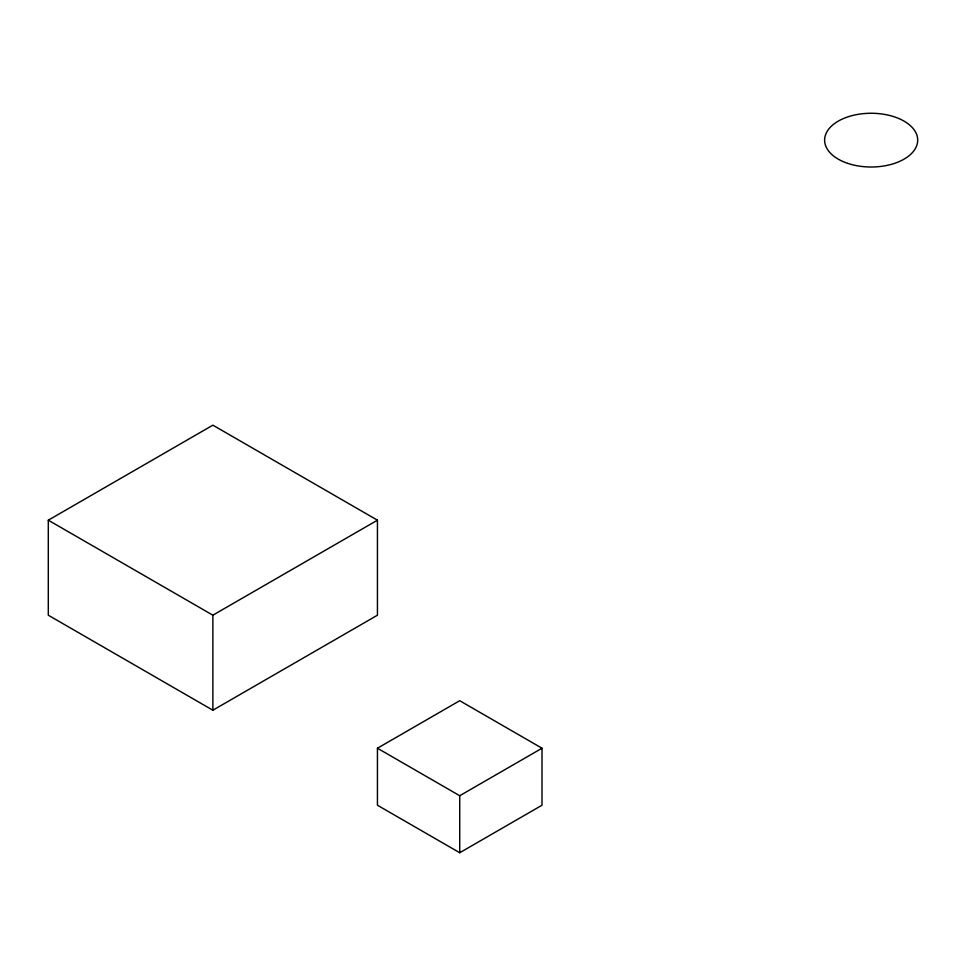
<?xml version="1.0" encoding="UTF-8"?>
<svg xmlns="http://www.w3.org/2000/svg" width="966" height="966" viewBox="0 0 966 966"><rect width="100%" height="100%" fill="white"/><g stroke="black" fill="none" stroke-linecap="round" stroke-linejoin="round"><path stroke-width="1.45" d="M48.3 520.191L212.87 425.173L377.44 520.191L377.44 615.209L212.87 710.215L48.3 615.209L48.3 520.191L212.87 615.197L377.44 520.191M377.44 748.227L459.731 700.712L542.011 748.227L542.011 805.233L459.731 852.737L377.44 805.233L377.44 748.227L459.731 795.73L542.011 748.227M459.731 795.73L459.731 852.737M212.87 615.197L212.87 710.215M847.882 163.411A46.549 26.879 0 0 0 917.7 140.13A46.549 26.879 0 0 0 847.882 116.862A46.549 26.879 0 0 0 847.882 163.411"/></g></svg>
